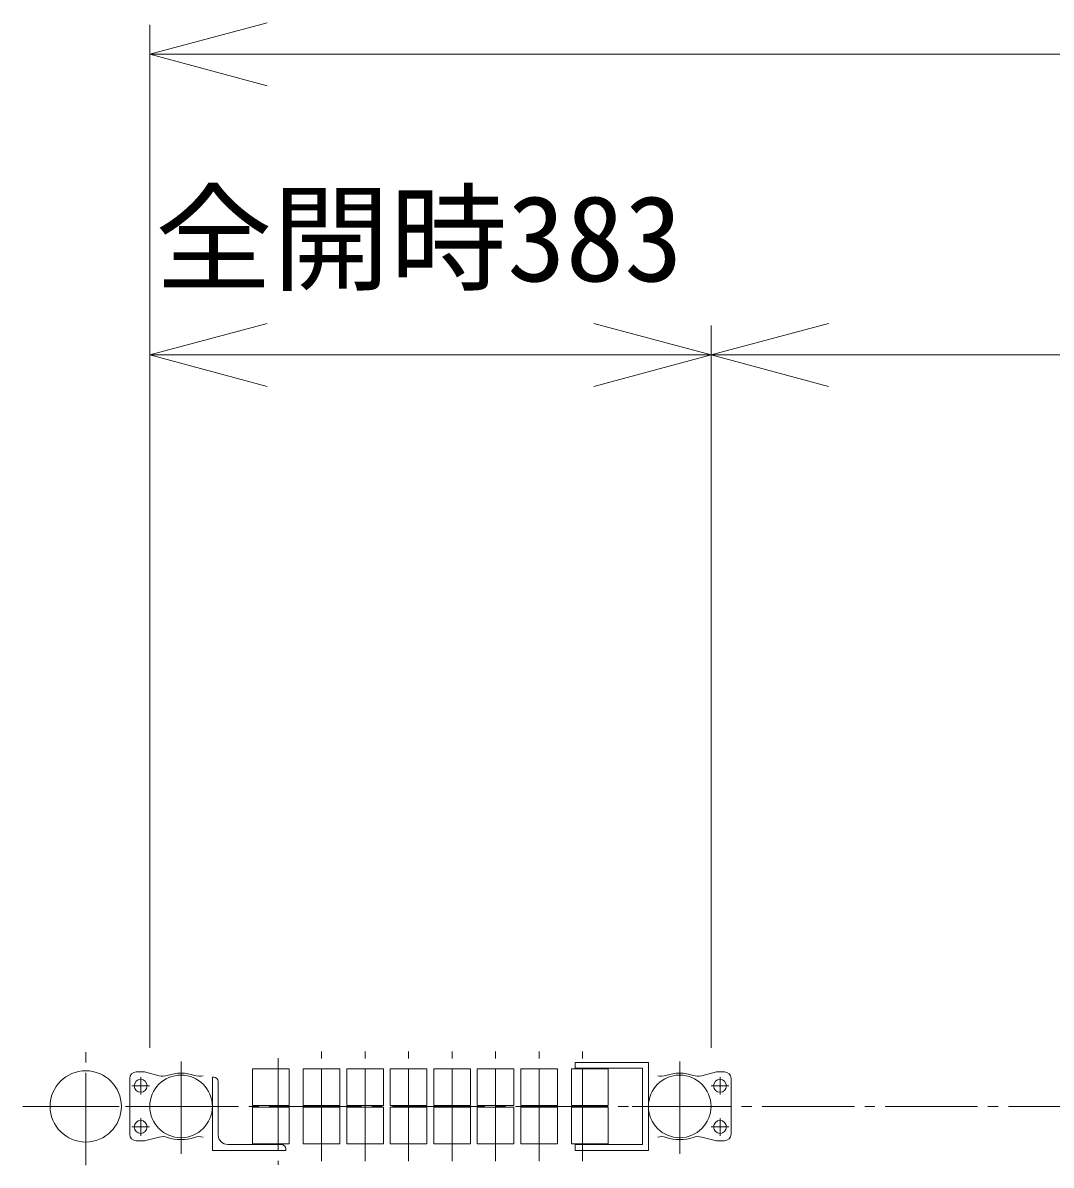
# Model space of a CAD drawing. Units: millimetres, scale not verified. Extents: x -44101 to 2106, y -1941 to 1942.
# Drawn here: x -1608 to -906, y 661 to 1440 of the extents above; entities that cross this region are included whole.
import ezdxf
from ezdxf.enums import TextEntityAlignment as Align

# ---------------------------------------------------------------- set-up
doc = ezdxf.new("R2010")
doc.units = ezdxf.units.MM
doc.header["$LTSCALE"] = 7
doc.linetypes.add('CHAIN2', pattern=[12, 9, -1, 1, -1])
for name, color, linetype, lineweight in [('0-2_01 細線', 7, 'Continuous', 18), ('0-3_05 寸法', 7, 'Continuous', 18), ('0-5_02 一点鎖線', 7, 'CHAIN2', 18)]:
    doc.layers.add(name, color=color, linetype=linetype, lineweight=lineweight)
doc.styles.add('ＭＳ ゴシック', font='')
doc.styles.get('ＭＳ ゴシック').set_extended_font_data('MS Gothic')

msp = doc.modelspace()

# ---------------------------------------------------------------- linework, layer by layer
at = {"layer": '0-2_01 細線'}
for p, q in [((-1451.064, 726.425), (-1426.064, 726.425)), ((-1451.064, 726.425), (-1451.064, 701.425)), ((-1426.064, 726.425), (-1426.064, 701.425)), ((-1416.403, 726.425), (-1391.403, 726.425)), ((-1416.403, 726.425), (-1416.403, 701.425)), ((-1391.403, 726.425), (-1391.403, 701.425)), ((-1386.74, 726.425), (-1361.74, 726.425)), ((-1386.74, 726.425), (-1386.74, 701.425)), ((-1361.74, 726.425), (-1361.74, 701.425)), ((-1357.078, 726.425), (-1332.078, 726.425)), ((-1357.078, 726.425), (-1357.078, 701.425)), ((-1332.078, 726.425), (-1332.078, 701.425)), ((-1327.415, 726.425), (-1302.415, 726.425)), ((-1327.415, 726.425), (-1327.415, 701.425)), ((-1302.415, 726.425), (-1302.415, 701.425)), ((-1297.753, 726.425), (-1272.753, 726.425)), ((-1297.753, 726.425), (-1297.753, 701.425)), ((-1272.753, 726.425), (-1272.753, 701.425)), ((-1268.09, 726.425), (-1243.09, 726.425)), ((-1268.09, 726.425), (-1268.09, 701.425)), ((-1243.09, 726.425), (-1243.09, 701.425)), ((-1233.429, 726.425), (-1208.429, 726.425)), ((-1233.429, 726.425), (-1233.429, 701.425)), ((-1208.429, 726.425), (-1208.429, 701.425)), ((-1534.746, 719.925), (-1534.746, 681.925)), ((-1530.246, 724.425), (-1524.746, 724.425)), ((-1524.746, 724.425), (-1514.747, 721.843)), ((-1478.396, 670.925), (-1478.396, 720.925)), ((-1477.396, 720.925), (-1478.396, 720.925)), ((-1474.396, 717.925), (-1474.396, 681.425)), ((-1134.747, 724.425), (-1144.746, 721.843)), ((-1129.247, 724.425), (-1134.747, 724.425)), ((-1124.747, 719.925), (-1124.747, 681.925)), ((-1451.064, 701.425), (-1426.064, 701.425)), ((-1416.403, 701.425), (-1391.403, 701.425)), ((-1386.74, 701.425), (-1361.74, 701.425)), ((-1357.078, 701.425), (-1332.078, 701.425)), ((-1327.415, 701.425), (-1302.415, 701.425)), ((-1297.753, 701.425), (-1272.753, 701.425)), ((-1268.09, 701.425), (-1243.09, 701.425)), ((-1233.429, 701.425), (-1208.429, 701.425)), ((-1532.153, 700.925), (-1467.34, 700.925)), ((-1451.064, 700.425), (-1426.064, 700.425)), ((-1451.064, 675.425), (-1451.064, 700.425)), ((-1426.064, 675.425), (-1426.064, 700.425)), ((-1416.403, 700.425), (-1391.403, 700.425)), ((-1416.403, 675.425), (-1416.403, 700.425)), ((-1391.403, 675.425), (-1391.403, 700.425)), ((-1386.74, 700.425), (-1361.74, 700.425)), ((-1386.74, 675.425), (-1386.74, 700.425)), ((-1361.74, 675.425), (-1361.74, 700.425)), ((-1357.078, 700.425), (-1332.078, 700.425)), ((-1357.078, 675.425), (-1357.078, 700.425)), ((-1332.078, 675.425), (-1332.078, 700.425)), ((-1327.415, 700.425), (-1302.415, 700.425)), ((-1327.415, 675.425), (-1327.415, 700.425)), ((-1302.415, 675.425), (-1302.415, 700.425)), ((-1297.753, 700.425), (-1272.753, 700.425)), ((-1297.753, 675.425), (-1297.753, 700.425)), ((-1272.753, 675.425), (-1272.753, 700.425)), ((-1268.09, 700.425), (-1243.09, 700.425)), ((-1268.09, 675.425), (-1268.09, 700.425)), ((-1243.09, 675.425), (-1243.09, 700.425)), ((-1233.429, 700.425), (-1208.429, 700.425)), ((-1233.429, 675.425), (-1233.429, 700.425)), ((-1208.429, 675.425), (-1208.429, 700.425)), ((-1192.153, 700.925), (-1127.34, 700.925)), ((-1524.746, 677.425), (-1514.747, 680.007)), ((-1134.746, 677.425), (-1144.746, 680.007)), ((-1530.246, 677.425), (-1524.746, 677.425)), ((-1428.396, 670.925), (-1478.396, 670.925)), ((-1431.396, 674.925), (-1467.896, 674.925)), ((-1451.064, 675.425), (-1426.064, 675.425)), ((-1428.396, 671.925), (-1428.396, 670.925)), ((-1416.403, 675.425), (-1391.403, 675.425)), ((-1386.74, 675.425), (-1361.74, 675.425)), ((-1357.078, 675.425), (-1332.078, 675.425)), ((-1327.415, 675.425), (-1302.415, 675.425)), ((-1297.753, 675.425), (-1272.753, 675.425)), ((-1268.09, 675.425), (-1243.09, 675.425)), ((-1233.429, 675.425), (-1208.429, 675.425)), ((-1129.247, 677.425), (-1134.747, 677.425))]:
    msp.add_line(p, q, dxfattribs=at)
for points in [[(-1181.097, 670.925), (-1181.097, 730.925), (-1231.097, 730.925), (-1231.097, 726.925), (-1185.097, 726.925), (-1185.097, 674.925)], [(-1181.097, 670.925), (-1231.097, 670.925), (-1231.097, 674.925), (-1185.097, 674.925)]]:
    msp.add_lwpolyline(points, dxfattribs=at)
for centre, radius in [((-1564.747, 700.925), 24.3), ((-1527.246, 714.925), 4.4), ((-1499.746, 700.925), 21.35), ((-1159.747, 700.925), 21.35), ((-1132.247, 714.925), 4.4), ((-1527.246, 686.925), 4.4), ((-1132.247, 686.925), 4.4)]:
    msp.add_circle(centre, radius, dxfattribs=at)
for centre, radius, start, end in [((-1530.246, 719.925), 4.5, 90.00002, 180), ((-1512.246, 731.525), 10, 255.5199, 289.07322), ((-1499.746, 695.372), 28.252, 70.92673, 109.07324), ((-1487.246, 731.525), 10, 250.92673, 284.48006), ((-1477.396, 717.925), 3, 0, 90), ((-1172.247, 731.525), 10, 255.51994, 289.07327), ((-1159.747, 695.372), 28.252, 70.92676, 109.07327), ((-1147.247, 731.525), 10, 250.92678, 284.4801), ((-1129.247, 719.925), 4.5, 0, 89.99998), ((-1530.246, 681.925), 4.5, 180, 270), ((-1512.246, 670.325), 10, 70.92678, 104.4801), ((-1499.746, 706.477), 28.252, 250.92673, 289.07333), ((-1487.246, 670.325), 10, 75.52, 109.07332), ((-1467.896, 681.425), 6.5, 180, 270), ((-1172.247, 670.325), 10, 70.92668, 104.48), ((-1159.747, 706.477), 28.252, 250.92667, 289.07327), ((-1147.247, 670.325), 10, 75.5199, 109.07322), ((-1129.247, 681.925), 4.5, 270, 0), ((-1431.396, 671.925), 3, 0, 90)]:
    msp.add_arc(centre, radius, start, end, dxfattribs=at)
at = {"layer": '0-3_05 寸法'}
for p, q in [((-1521.096, 740.925), (-1521.096, 1438.525)), ((-1521.096, 1418.525), (-1441.096, 1418.525)), ((-1441.096, 1418.525), (441.605, 1418.525)), ((-1521.096, 740.925), (-1521.096, 1233.443)), ((-1138.397, 740.925), (-1138.397, 1233.443)), ((-1138.397, 740.925), (-1138.397, 1233.443)), ((-1521.096, 1213.443), (-1441.096, 1213.443)), ((-1441.096, 1213.443), (-1218.397, 1213.443)), ((-1138.397, 1213.443), (-1218.397, 1213.443)), ((-1138.397, 1213.443), (-1058.397, 1213.443)), ((-1058.397, 1213.443), (441.605, 1213.443))]:
    msp.add_line(p, q, dxfattribs=at)
for points in [[(-1441.096, 1397.089), (-1521.096, 1418.525), (-1441.096, 1439.961)], [(-1441.096, 1192.007), (-1521.096, 1213.443), (-1441.096, 1234.878)], [(-1218.397, 1234.878), (-1138.397, 1213.443), (-1218.397, 1192.007)], [(-1058.397, 1192.007), (-1138.397, 1213.443), (-1058.397, 1234.878)]]:
    msp.add_lwpolyline(points, dxfattribs=at)
at = {"layer": '0-5_02 一点鎖線'}
for p, q in [((-1564.747, 660.84), (-1564.747, 741.01)), ((-1499.746, 668.518), (-1499.746, 733.332)), ((-1433.565, 733.793), (-1433.565, 661.049)), ((-1403.903, 663.571), (-1403.903, 738.279)), ((-1374.24, 663.571), (-1374.24, 738.279)), ((-1344.578, 663.571), (-1344.578, 738.279)), ((-1314.915, 663.571), (-1314.915, 738.279)), ((-1285.253, 663.571), (-1285.253, 738.279)), ((-1255.59, 663.571), (-1255.59, 738.279)), ((-1225.928, 663.571), (-1225.928, 738.279)), ((-1159.747, 668.518), (-1159.747, 733.332)), ((-1527.246, 720.925), (-1527.246, 708.925)), ((-1132.247, 720.925), (-1132.247, 708.925)), ((-1533.246, 714.925), (-1521.246, 714.925)), ((-1126.247, 714.925), (-1138.247, 714.925)), ((-1607.596, 700.925), (467.849, 700.925)), ((-1604.832, 700.925), (-1524.661, 700.925)), ((-1533.246, 686.925), (-1521.246, 686.925)), ((-1527.246, 680.925), (-1527.246, 692.925)), ((-1126.247, 686.925), (-1138.247, 686.925)), ((-1132.247, 680.925), (-1132.247, 692.925))]:
    msp.add_line(p, q, dxfattribs=at)

# ---------------------------------------------------------------- texts
at = {"layer": '0-3_05 寸法', "style": 'ＭＳ ゴシック'}
msp.add_text('全開時383', height=58.65, dxfattribs=at).set_placement((-1517.387, 1246.051), align=Align.BOTTOM_LEFT)

doc.saveas('drawing.dxf')
